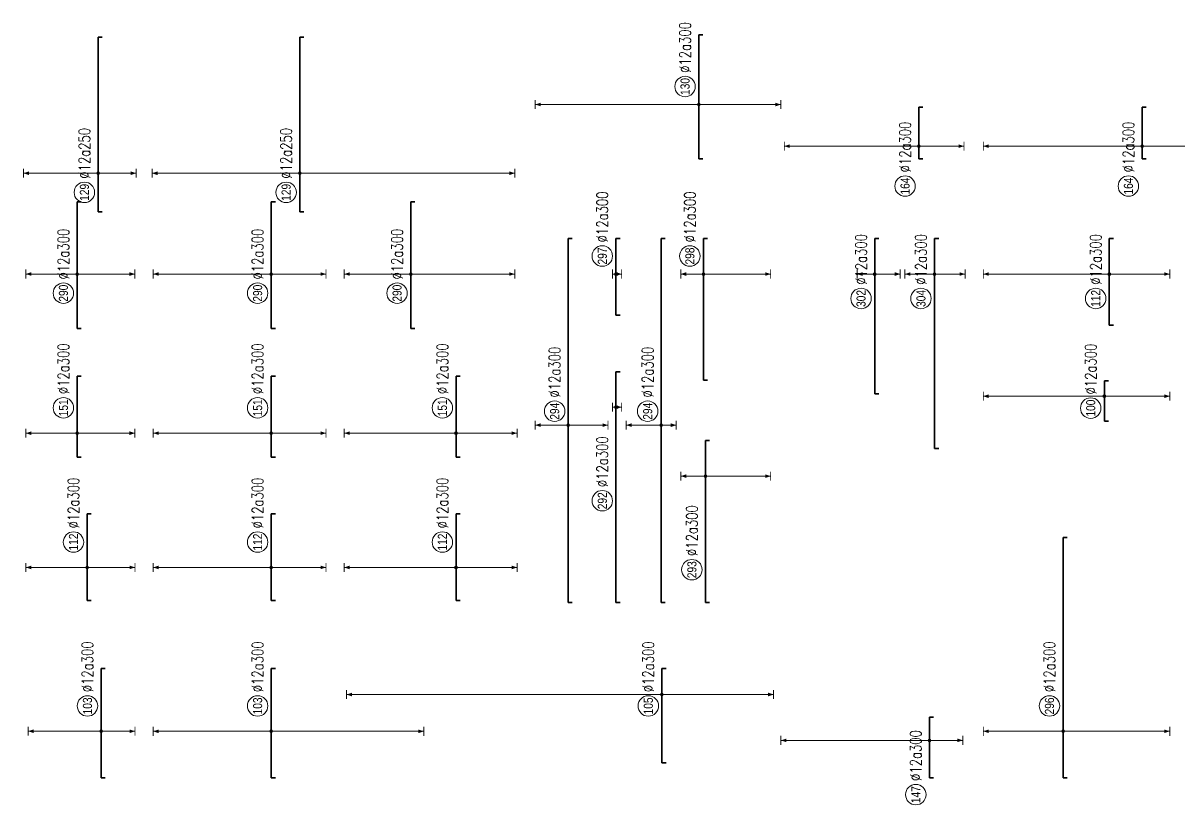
# Model space of a CAD drawing. Header units: millimetres. Extents: x -415354 to 883813, y -531490 to 486716.
# Drawn here: x 3880 to 54700, y -344786 to -310434 of the extents above; entities that cross this region are included whole.
import ezdxf
from ezdxf.enums import TextEntityAlignment as Align

# ---------------------------------------------------------------- set-up
doc = ezdxf.new("R2010")
doc.units = ezdxf.units.MM
doc.header["$MEASUREMENT"] = 0
for name, color, linetype, lineweight in [('NDC_S_DIM', 1, 'Continuous', 15), ('NDC_S_REBAR', 4, 'Continuous', 35), ('NDC_S_VN TEXT', 7, 'Continuous', 20)]:
    doc.layers.add(name, color=color, linetype=linetype, lineweight=lineweight)
doc.styles.add('ARIAL', font='arial.ttf', dxfattribs={"width": 0.8})
doc.styles.add('NDC_EN TXT', font='romans.shx', dxfattribs={"width": 0.8})

# ---------------------------------------------------------------- blocks, each defined once
blk = doc.blocks.new('*U414')
h = blk.add_hatch(color=6)
edge = h.paths.add_edge_path()
edge.add_arc((-2.99, 0), 0.3, 0, 360)
at = {"layer": 'NDC_S_DIM', "color": 8}
for q in [(-2.99, 16.04), (-2.99, -7.46)]:
    blk.add_line((-2.99, 0), q, dxfattribs=at)
for points in [[(-3.99, 16.04, 0.2, 0.2, 0), (-1.99, 16.04, 0, 0, 0)], [(-3.99, -7.46, 0.2, 0.2, 0), (-1.99, -7.46, 0, 0, 0)]]:
    blk.add_lwpolyline(points, format="xyseb", dxfattribs=at)
at = {"layer": 'NDC_S_DIM'}
blk.add_circle((2.58, 3), 2.25, dxfattribs=at)
at = {"layer": 'NDC_S_DIM', "color": 6}
blk.add_circle((-2.99, 0), 0.3, dxfattribs=at)
at = {"layer": 'NDC_S_DIM', "color": 8}
for points in [[(-3.39, 14.84), (-2.99, 16.04), (-2.59, 14.84)], [(-3.39, -6.26), (-2.99, -7.46), (-2.59, -6.26)]]:
    blk.add_solid(points, dxfattribs=at)
at = {"layer": 'NDC_S_REBAR'}
for p, q in [((0, 0), (-13.23, 0)), ((-13.23, 0), (-13.23, -0.9)), ((0, 0), (10.77, 0)), ((10.77, 0), (10.77, -0.9)), ((-13.23, -0.9), (-13.23, -0.9)), ((10.77, -0.9), (10.77, -0.9))]:
    blk.add_line(p, q, dxfattribs=at)
at = {"layer": 'NDC_S_VN TEXT', "style": 'ARIAL', "width": 0.8}
blk.add_attdef('KHT', text='', height=2, dxfattribs=at).set_placement((2.58, 3), align=Align.MIDDLE_CENTER)
at = {"layer": 'NDC_S_VN TEXT', "color": 3, "style": 'NDC_EN TXT', "width": 0.75}
blk.add_attdef('DKT', (5.58, 1.75), '', height=2.5, dxfattribs=at)
blk = doc.blocks.new('*U422')
h = blk.add_hatch(color=6)
edge = h.paths.add_edge_path()
edge.add_arc((-2.99, 0), 0.3, 0, 360)
at = {"layer": 'NDC_S_DIM', "color": 8}
for q in [(-2.99, 13.48), (-2.99, -10.52)]:
    blk.add_line((-2.99, 0), q, dxfattribs=at)
for points in [[(-3.99, 13.48, 0.2, 0.2, 0), (-1.99, 13.48, 0, 0, 0)], [(-3.99, -10.52, 0.2, 0.2, 0), (-1.99, -10.52, 0, 0, 0)]]:
    blk.add_lwpolyline(points, format="xyseb", dxfattribs=at)
at = {"layer": 'NDC_S_DIM'}
blk.add_circle((2.58, 3), 2.25, dxfattribs=at)
at = {"layer": 'NDC_S_DIM', "color": 6}
blk.add_circle((-2.99, 0), 0.3, dxfattribs=at)
at = {"layer": 'NDC_S_DIM', "color": 8}
for points in [[(-3.39, 12.28), (-2.99, 13.48), (-2.59, 12.28)], [(-3.39, -9.32), (-2.99, -10.52), (-2.59, -9.32)]]:
    blk.add_solid(points, dxfattribs=at)
at = {"layer": 'NDC_S_REBAR'}
for p, q in [((0, 0), (-10.23, 0)), ((-10.23, 0), (-10.23, -0.9)), ((0, 0), (8.77, 0)), ((8.77, 0), (8.77, -0.9)), ((-10.23, -0.9), (-10.23, -0.9)), ((8.77, -0.9), (8.77, -0.9))]:
    blk.add_line(p, q, dxfattribs=at)
at = {"layer": 'NDC_S_VN TEXT', "style": 'ARIAL', "width": 0.8}
blk.add_attdef('KHT', text='', height=2, dxfattribs=at).set_placement((2.58, 3), align=Align.MIDDLE_CENTER)
at = {"layer": 'NDC_S_VN TEXT', "color": 3, "style": 'NDC_EN TXT', "width": 0.75}
blk.add_attdef('DKT', (5.58, 1.75), '', height=2.5, dxfattribs=at)
blk = doc.blocks.new('*U423')
h = blk.add_hatch(color=6)
edge = h.paths.add_edge_path()
edge.add_arc((-2.99, 0), 0.3, 0, 360)
at = {"layer": 'NDC_S_DIM', "color": 8}
for q in [(-2.99, 11.26), (-2.99, -12.71)]:
    blk.add_line((-2.99, 0), q, dxfattribs=at)
for points in [[(-3.99, 11.26, 0.2, 0.2, 0), (-1.99, 11.26, 0, 0, 0)], [(-3.99, -12.71, 0.2, 0.2, 0), (-1.99, -12.71, 0, 0, 0)]]:
    blk.add_lwpolyline(points, format="xyseb", dxfattribs=at)
at = {"layer": 'NDC_S_DIM'}
blk.add_circle((2.58, 3), 2.25, dxfattribs=at)
at = {"layer": 'NDC_S_DIM', "color": 6}
blk.add_circle((-2.99, 0), 0.3, dxfattribs=at)
at = {"layer": 'NDC_S_DIM', "color": 8}
for points in [[(-3.39, 10.06), (-2.99, 11.26), (-2.59, 10.06)], [(-3.39, -11.51), (-2.99, -12.71), (-2.59, -11.51)]]:
    blk.add_solid(points, dxfattribs=at)
at = {"layer": 'NDC_S_REBAR'}
for p, q in [((0, 0), (-8.23, 0)), ((-8.23, 0), (-8.23, -0.9)), ((0, 0), (9.52, 0)), ((9.52, 0), (9.52, -0.9)), ((-8.23, -0.9), (-8.23, -0.9)), ((9.52, -0.9), (9.52, -0.9))]:
    blk.add_line(p, q, dxfattribs=at)
at = {"layer": 'NDC_S_VN TEXT', "style": 'ARIAL', "width": 0.8}
blk.add_attdef('KHT', text='', height=2, dxfattribs=at).set_placement((2.58, 3), align=Align.MIDDLE_CENTER)
at = {"layer": 'NDC_S_VN TEXT', "color": 3, "style": 'NDC_EN TXT', "width": 0.75}
blk.add_attdef('DKT', (5.58, 1.75), '', height=2.5, dxfattribs=at)
blk = doc.blocks.new('*U474')
h = blk.add_hatch(color=6)
edge = h.paths.add_edge_path()
edge.add_arc((-1.38, 0), 0.3, 0, 360)
at = {"layer": 'NDC_S_DIM', "color": 8}
for q in [(-1.38, 11.26), (-1.38, -12.71)]:
    blk.add_line((-1.38, 0), q, dxfattribs=at)
for points in [[(-2.38, 11.26, 0.2, 0.2, 0), (-0.38, 11.26, 0, 0, 0)], [(-2.38, -12.71, 0.2, 0.2, 0), (-0.38, -12.71, 0, 0, 0)]]:
    blk.add_lwpolyline(points, format="xyseb", dxfattribs=at)
at = {"layer": 'NDC_S_DIM'}
blk.add_circle((-5.58, 3), 2.25, dxfattribs=at)
at = {"layer": 'NDC_S_DIM', "color": 6}
blk.add_circle((-1.38, 0), 0.3, dxfattribs=at)
at = {"layer": 'NDC_S_DIM', "color": 8}
for points in [[(-1.78, 10.06), (-1.38, 11.26), (-0.98, 10.06)], [(-1.78, -11.51), (-1.38, -12.71), (-0.98, -11.51)]]:
    blk.add_solid(points, dxfattribs=at)
at = {"layer": 'NDC_S_REBAR'}
for p, q in [((0, 0), (-13.33, 0)), ((-13.33, 0), (-13.33, -0.9)), ((0, 0), (14.52, 0)), ((14.52, 0), (14.52, -0.9)), ((-13.33, -0.9), (-13.33, -0.9)), ((14.52, -0.9), (14.52, -0.9))]:
    blk.add_line(p, q, dxfattribs=at)
at = {"layer": 'NDC_S_VN TEXT', "style": 'ARIAL', "width": 0.8}
blk.add_attdef('KHT', text='', height=2, dxfattribs=at).set_placement((-5.58, 3), align=Align.MIDDLE_CENTER)
at = {"layer": 'NDC_S_VN TEXT', "color": 3, "style": 'NDC_EN TXT', "width": 0.75}
blk.add_attdef('DKT', (-2.58, 1.75), '', height=2.5, dxfattribs=at)
blk = doc.blocks.new('*U411')
h = blk.add_hatch(color=6)
edge = h.paths.add_edge_path()
edge.add_arc((-2.99, 0), 0.3, 0, 360)
at = {"layer": 'NDC_S_DIM', "color": 8}
for q in [(-2.99, 25.96), (-2.99, -33.54)]:
    blk.add_line((-2.99, 0), q, dxfattribs=at)
for points in [[(-3.99, 25.96, 0.2, 0.2, 0), (-1.99, 25.96, 0, 0, 0)], [(-3.99, -33.54, 0.2, 0.2, 0), (-1.99, -33.54, 0, 0, 0)]]:
    blk.add_lwpolyline(points, format="xyseb", dxfattribs=at)
at = {"layer": 'NDC_S_DIM'}
blk.add_circle((2.58, 3), 2.25, dxfattribs=at)
at = {"layer": 'NDC_S_DIM', "color": 6}
blk.add_circle((-2.99, 0), 0.3, dxfattribs=at)
at = {"layer": 'NDC_S_DIM', "color": 8}
for points in [[(-3.39, 24.76), (-2.99, 25.96), (-2.59, 24.76)], [(-3.39, -32.34), (-2.99, -33.54), (-2.59, -32.34)]]:
    blk.add_solid(points, dxfattribs=at)
at = {"layer": 'NDC_S_REBAR'}
for p, q in [((0, 0), (-13.23, 0)), ((-13.23, 0), (-13.23, -0.9)), ((0, 0), (10.77, 0)), ((10.77, 0), (10.77, -0.9)), ((-13.23, -0.9), (-13.23, -0.9)), ((10.77, -0.9), (10.77, -0.9))]:
    blk.add_line(p, q, dxfattribs=at)
at = {"layer": 'NDC_S_VN TEXT', "style": 'ARIAL', "width": 0.8}
blk.add_attdef('KHT', text='', height=2, dxfattribs=at).set_placement((2.58, 3), align=Align.MIDDLE_CENTER)
at = {"layer": 'NDC_S_VN TEXT', "color": 3, "style": 'NDC_EN TXT', "width": 0.75}
blk.add_attdef('DKT', (5.58, 1.75), '', height=2.5, dxfattribs=at)
blk = doc.blocks.new('*U424')
h = blk.add_hatch(color=6)
edge = h.paths.add_edge_path()
edge.add_arc((-2.99, 0), 0.3, 0, 360)
at = {"layer": 'NDC_S_DIM', "color": 8}
for q in [(-2.99, 25.96), (-2.99, -12.04)]:
    blk.add_line((-2.99, 0), q, dxfattribs=at)
for points in [[(-3.99, 25.96, 0.2, 0.2, 0), (-1.99, 25.96, 0, 0, 0)], [(-3.99, -12.04, 0.2, 0.2, 0), (-1.99, -12.04, 0, 0, 0)]]:
    blk.add_lwpolyline(points, format="xyseb", dxfattribs=at)
at = {"layer": 'NDC_S_DIM'}
blk.add_circle((2.58, 3), 2.25, dxfattribs=at)
at = {"layer": 'NDC_S_DIM', "color": 6}
blk.add_circle((-2.99, 0), 0.3, dxfattribs=at)
at = {"layer": 'NDC_S_DIM', "color": 8}
for points in [[(-3.39, 24.76), (-2.99, 25.96), (-2.59, 24.76)], [(-3.39, -10.84), (-2.99, -12.04), (-2.59, -10.84)]]:
    blk.add_solid(points, dxfattribs=at)
at = {"layer": 'NDC_S_REBAR'}
for p, q in [((0, 0), (-10.23, 0)), ((-10.23, 0), (-10.23, -0.9)), ((0, 0), (8.77, 0)), ((8.77, 0), (8.77, -0.9)), ((-10.23, -0.9), (-10.23, -0.9)), ((8.77, -0.9), (8.77, -0.9))]:
    blk.add_line(p, q, dxfattribs=at)
at = {"layer": 'NDC_S_VN TEXT', "style": 'ARIAL', "width": 0.8}
blk.add_attdef('KHT', text='', height=2, dxfattribs=at).set_placement((2.58, 3), align=Align.MIDDLE_CENTER)
at = {"layer": 'NDC_S_VN TEXT', "color": 3, "style": 'NDC_EN TXT', "width": 0.75}
blk.add_attdef('DKT', (5.58, 1.75), '', height=2.5, dxfattribs=at)
blk = doc.blocks.new('*U425')
h = blk.add_hatch(color=6)
edge = h.paths.add_edge_path()
edge.add_arc((-2.99, 0), 0.3, 0, 360)
at = {"layer": 'NDC_S_DIM', "color": 8}
for q in [(-2.99, 25.96), (-2.99, -12.04)]:
    blk.add_line((-2.99, 0), q, dxfattribs=at)
for points in [[(-3.99, 25.96, 0.2, 0.2, 0), (-1.99, 25.96, 0, 0, 0)], [(-3.99, -12.04, 0.2, 0.2, 0), (-1.99, -12.04, 0, 0, 0)]]:
    blk.add_lwpolyline(points, format="xyseb", dxfattribs=at)
at = {"layer": 'NDC_S_DIM'}
blk.add_circle((2.58, 3), 2.25, dxfattribs=at)
at = {"layer": 'NDC_S_DIM', "color": 6}
blk.add_circle((-2.99, 0), 0.3, dxfattribs=at)
at = {"layer": 'NDC_S_DIM', "color": 8}
for points in [[(-3.39, 24.76), (-2.99, 25.96), (-2.59, 24.76)], [(-3.39, -10.84), (-2.99, -12.04), (-2.59, -10.84)]]:
    blk.add_solid(points, dxfattribs=at)
at = {"layer": 'NDC_S_REBAR'}
for p, q in [((0, 0), (-8.23, 0)), ((-8.23, 0), (-8.23, -0.9)), ((0, 0), (9.52, 0)), ((9.52, 0), (9.52, -0.9)), ((-8.23, -0.9), (-8.23, -0.9)), ((9.52, -0.9), (9.52, -0.9))]:
    blk.add_line(p, q, dxfattribs=at)
at = {"layer": 'NDC_S_VN TEXT', "style": 'ARIAL', "width": 0.8}
blk.add_attdef('KHT', text='', height=2, dxfattribs=at).set_placement((2.58, 3), align=Align.MIDDLE_CENTER)
at = {"layer": 'NDC_S_VN TEXT', "color": 3, "style": 'NDC_EN TXT', "width": 0.75}
blk.add_attdef('DKT', (5.58, 1.75), '', height=2.5, dxfattribs=at)
blk = doc.blocks.new('*U475')
h = blk.add_hatch(color=6)
edge = h.paths.add_edge_path()
edge.add_arc((-1.38, 0), 0.3, 0, 360)
at = {"layer": 'NDC_S_DIM', "color": 8}
for q in [(-1.38, 25.96), (-1.38, -12.04)]:
    blk.add_line((-1.38, 0), q, dxfattribs=at)
for points in [[(-2.38, 25.96, 0.2, 0.2, 0), (-0.38, 25.96, 0, 0, 0)], [(-2.38, -12.04, 0.2, 0.2, 0), (-0.38, -12.04, 0, 0, 0)]]:
    blk.add_lwpolyline(points, format="xyseb", dxfattribs=at)
at = {"layer": 'NDC_S_DIM'}
blk.add_circle((-5.58, 3), 2.25, dxfattribs=at)
at = {"layer": 'NDC_S_DIM', "color": 6}
blk.add_circle((-1.38, 0), 0.3, dxfattribs=at)
at = {"layer": 'NDC_S_DIM', "color": 8}
for points in [[(-1.78, 24.76), (-1.38, 25.96), (-0.98, 24.76)], [(-1.78, -10.84), (-1.38, -12.04), (-0.98, -10.84)]]:
    blk.add_solid(points, dxfattribs=at)
at = {"layer": 'NDC_S_REBAR'}
for p, q in [((0, 0), (-13.33, 0)), ((-13.33, 0), (-13.33, -0.9)), ((0, 0), (14.52, 0)), ((14.52, 0), (14.52, -0.9)), ((-13.33, -0.9), (-13.33, -0.9)), ((14.52, -0.9), (14.52, -0.9))]:
    blk.add_line(p, q, dxfattribs=at)
at = {"layer": 'NDC_S_VN TEXT', "style": 'ARIAL', "width": 0.8}
blk.add_attdef('KHT', text='', height=2, dxfattribs=at).set_placement((-5.58, 3), align=Align.MIDDLE_CENTER)
at = {"layer": 'NDC_S_VN TEXT', "color": 3, "style": 'NDC_EN TXT', "width": 0.75}
blk.add_attdef('DKT', (-2.58, 1.75), '', height=2.5, dxfattribs=at)
blk = doc.blocks.new('*U427')
h = blk.add_hatch(color=6)
edge = h.paths.add_edge_path()
edge.add_arc((-2.99, 0), 0.3, 0, 360)
at = {"layer": 'NDC_S_DIM', "color": 8}
for q in [(-2.99, 24.58), (-2.99, -13.42)]:
    blk.add_line((-2.99, 0), q, dxfattribs=at)
for points in [[(-3.99, 24.58, 0.2, 0.2, 0), (-1.99, 24.58, 0, 0, 0)], [(-3.99, -13.42, 0.2, 0.2, 0), (-1.99, -13.42, 0, 0, 0)]]:
    blk.add_lwpolyline(points, format="xyseb", dxfattribs=at)
at = {"layer": 'NDC_S_DIM'}
blk.add_circle((2.58, 3), 2.25, dxfattribs=at)
at = {"layer": 'NDC_S_DIM', "color": 6}
blk.add_circle((-2.99, 0), 0.3, dxfattribs=at)
at = {"layer": 'NDC_S_DIM', "color": 8}
for points in [[(-3.39, 23.38), (-2.99, 24.58), (-2.59, 23.38)], [(-3.39, -12.22), (-2.99, -13.42), (-2.59, -12.22)]]:
    blk.add_solid(points, dxfattribs=at)
at = {"layer": 'NDC_S_REBAR'}
for p, q in [((0, 0), (-10.23, 0)), ((-10.23, 0), (-10.23, -0.9)), ((0, 0), (8.77, 0)), ((8.77, 0), (8.77, -0.9)), ((-10.23, -0.9), (-10.23, -0.9)), ((8.77, -0.9), (8.77, -0.9))]:
    blk.add_line(p, q, dxfattribs=at)
at = {"layer": 'NDC_S_VN TEXT', "style": 'ARIAL', "width": 0.8}
blk.add_attdef('KHT', text='', height=2, dxfattribs=at).set_placement((2.58, 3), align=Align.MIDDLE_CENTER)
at = {"layer": 'NDC_S_VN TEXT', "color": 3, "style": 'NDC_EN TXT', "width": 0.75}
blk.add_attdef('DKT', (5.58, 1.75), '', height=2.5, dxfattribs=at)
blk = doc.blocks.new('*U415')
h = blk.add_hatch(color=6)
edge = h.paths.add_edge_path()
edge.add_arc((-2.99, 0), 0.3, 0, 360)
at = {"layer": 'NDC_S_DIM', "color": 8}
for q in [(-2.99, 24.58), (-2.99, -13.42)]:
    blk.add_line((-2.99, 0), q, dxfattribs=at)
for points in [[(-3.99, 24.58, 0.2, 0.2, 0), (-1.99, 24.58, 0, 0, 0)], [(-3.99, -13.42, 0.2, 0.2, 0), (-1.99, -13.42, 0, 0, 0)]]:
    blk.add_lwpolyline(points, format="xyseb", dxfattribs=at)
at = {"layer": 'NDC_S_DIM'}
blk.add_circle((2.58, 3), 2.25, dxfattribs=at)
at = {"layer": 'NDC_S_DIM', "color": 6}
blk.add_circle((-2.99, 0), 0.3, dxfattribs=at)
at = {"layer": 'NDC_S_DIM', "color": 8}
for points in [[(-3.39, 23.38), (-2.99, 24.58), (-2.59, 23.38)], [(-3.39, -12.22), (-2.99, -13.42), (-2.59, -12.22)]]:
    blk.add_solid(points, dxfattribs=at)
at = {"layer": 'NDC_S_REBAR'}
for p, q in [((0, 0), (-8.23, 0)), ((-8.23, 0), (-8.23, -0.9)), ((0, 0), (9.52, 0)), ((9.52, 0), (9.52, -0.9)), ((-8.23, -0.9), (-8.23, -0.9)), ((9.52, -0.9), (9.52, -0.9))]:
    blk.add_line(p, q, dxfattribs=at)
at = {"layer": 'NDC_S_VN TEXT', "style": 'ARIAL', "width": 0.8}
blk.add_attdef('KHT', text='', height=2, dxfattribs=at).set_placement((2.58, 3), align=Align.MIDDLE_CENTER)
at = {"layer": 'NDC_S_VN TEXT', "color": 3, "style": 'NDC_EN TXT', "width": 0.75}
blk.add_attdef('DKT', (5.58, 1.75), '', height=2.5, dxfattribs=at)
blk = doc.blocks.new('*U478')
h = blk.add_hatch(color=6)
edge = h.paths.add_edge_path()
edge.add_arc((5.09, 0), 0.3, 0, 360)
at = {"layer": 'NDC_S_DIM', "color": 8}
for q in [(5.09, 69.35), (5.09, -24.53)]:
    blk.add_line((5.09, 0), q, dxfattribs=at)
for points in [[(4.09, 69.35, 0.2, 0.2, 0), (6.09, 69.35, 0, 0, 0)], [(4.09, -24.53, 0.2, 0.2, 0), (6.09, -24.53, 0, 0, 0)]]:
    blk.add_lwpolyline(points, format="xyseb", dxfattribs=at)
at = {"layer": 'NDC_S_DIM'}
blk.add_circle((2.58, 3), 2.25, dxfattribs=at)
at = {"layer": 'NDC_S_DIM', "color": 6}
blk.add_circle((5.09, 0), 0.3, dxfattribs=at)
at = {"layer": 'NDC_S_DIM', "color": 8}
for points in [[(4.69, 68.15), (5.09, 69.35), (5.49, 68.15)], [(4.69, -23.33), (5.09, -24.53), (5.49, -23.33)]]:
    blk.add_solid(points, dxfattribs=at)
at = {"layer": 'NDC_S_REBAR'}
for p, q in [((0, 0), (-9.91, 0)), ((-9.91, 0), (-9.91, -0.9)), ((0, 0), (10.77, 0)), ((10.77, 0), (10.77, -0.9)), ((-9.91, -0.9), (-9.91, -0.9)), ((10.77, -0.9), (10.77, -0.9))]:
    blk.add_line(p, q, dxfattribs=at)
at = {"layer": 'NDC_S_VN TEXT', "style": 'ARIAL', "width": 0.8}
blk.add_attdef('KHT', text='', height=2, dxfattribs=at).set_placement((2.58, 3), align=Align.MIDDLE_CENTER)
at = {"layer": 'NDC_S_VN TEXT', "color": 3, "style": 'NDC_EN TXT', "width": 0.75}
blk.add_attdef('DKT', (5.58, 1.75), '', height=2.5, dxfattribs=at)
blk = doc.blocks.new('*U501')
h = blk.add_hatch(color=6)
edge = h.paths.add_edge_path()
edge.add_arc((-22.13, 0), 0.3, 0, 360)
at = {"layer": 'NDC_S_DIM', "color": 8}
for q in [(-22.13, 7.23), (-22.13, -8.77)]:
    blk.add_line((-22.13, 0), q, dxfattribs=at)
for points in [[(-23.13, 7.23, 0.2, 0.2, 0), (-21.13, 7.23, 0, 0, 0)], [(-23.13, -8.77, 0.2, 0.2, 0), (-21.13, -8.77, 0, 0, 0)]]:
    blk.add_lwpolyline(points, format="xyseb", dxfattribs=at)
at = {"layer": 'NDC_S_DIM'}
blk.add_circle((-19.07, 2.97), 2.25, dxfattribs=at)
at = {"layer": 'NDC_S_DIM', "color": 6}
blk.add_circle((-22.13, 0), 0.3, dxfattribs=at)
at = {"layer": 'NDC_S_DIM', "color": 8}
for points in [[(-22.53, 6.03), (-22.13, 7.23), (-21.73, 6.03)], [(-22.53, -7.57), (-22.13, -8.77), (-21.73, -7.57)]]:
    blk.add_solid(points, dxfattribs=at)
at = {"layer": 'NDC_S_REBAR'}
for p, q in [((0, 0), (-61.13, 0)), ((-61.13, 0), (-61.13, -0.9)), ((0, 0), (18.87, 0)), ((18.87, 0), (18.87, -0.9)), ((-61.13, -0.9), (-61.13, -0.9)), ((18.87, -0.9), (18.87, -0.9))]:
    blk.add_line(p, q, dxfattribs=at)
at = {"layer": 'NDC_S_VN TEXT', "style": 'ARIAL', "width": 0.8}
blk.add_attdef('KHT', text='', height=2, dxfattribs=at).set_placement((-19.07, 2.97), align=Align.MIDDLE_CENTER)
at = {"layer": 'NDC_S_VN TEXT', "color": 3, "style": 'NDC_EN TXT', "width": 0.75}
blk.add_attdef('DKT', (-16.07, 1.72), '', height=2.5, dxfattribs=at)
blk = doc.blocks.new('*U434')
h = blk.add_hatch(color=6)
edge = h.paths.add_edge_path()
edge.add_arc((-1.38, 0), 0.3, 0, 360)
at = {"layer": 'NDC_S_DIM', "color": 8}
for q in [(-1.38, 3.87), (-1.38, -5.63)]:
    blk.add_line((-1.38, 0), q, dxfattribs=at)
for points in [[(-2.38, 3.87, 0.2, 0.2, 0), (-0.38, 3.87, 0, 0, 0)], [(-2.38, -5.63, 0.2, 0.2, 0), (-0.38, -5.63, 0, 0, 0)]]:
    blk.add_lwpolyline(points, format="xyseb", dxfattribs=at)
at = {"layer": 'NDC_S_DIM'}
blk.add_circle((-6.74, 3), 2.25, dxfattribs=at)
at = {"layer": 'NDC_S_DIM', "color": 6}
blk.add_circle((-1.38, 0), 0.3, dxfattribs=at)
at = {"layer": 'NDC_S_DIM', "color": 8}
for points in [[(-1.78, 2.67), (-1.38, 3.87), (-0.98, 2.67)], [(-1.78, -4.43), (-1.38, -5.63), (-0.98, -4.43)]]:
    blk.add_solid(points, dxfattribs=at)
at = {"layer": 'NDC_S_REBAR'}
for p, q in [((0, 0), (-27.68, 0)), ((-27.68, 0), (-27.68, -0.9)), ((0, 0), (6.42, 0)), ((6.42, 0), (6.42, -0.9)), ((-27.68, -0.9), (-27.68, -0.9)), ((6.42, -0.9), (6.42, -0.9))]:
    blk.add_line(p, q, dxfattribs=at)
at = {"layer": 'NDC_S_VN TEXT', "style": 'ARIAL', "width": 0.8}
blk.add_attdef('KHT', text='', height=2, dxfattribs=at).set_placement((-6.74, 3), align=Align.MIDDLE_CENTER)
at = {"layer": 'NDC_S_VN TEXT', "color": 3, "style": 'NDC_EN TXT', "width": 0.75}
blk.add_attdef('DKT', (-3.74, 1.75), '', height=2.5, dxfattribs=at)
blk = doc.blocks.new('*U429')
h = blk.add_hatch(color=6)
edge = h.paths.add_edge_path()
edge.add_arc((-1.38, 0), 0.3, 0, 360)
at = {"layer": 'NDC_S_DIM', "color": 8}
for q in [(-1.38, 29.55), (-1.38, -9.95)]:
    blk.add_line((-1.38, 0), q, dxfattribs=at)
for points in [[(-2.38, 29.55, 0.2, 0.2, 0), (-0.38, 29.55, 0, 0, 0)], [(-2.38, -9.95, 0.2, 0.2, 0), (-0.38, -9.95, 0, 0, 0)]]:
    blk.add_lwpolyline(points, format="xyseb", dxfattribs=at)
at = {"layer": 'NDC_S_DIM'}
blk.add_circle((-10.15, 3), 2.25, dxfattribs=at)
at = {"layer": 'NDC_S_DIM', "color": 6}
blk.add_circle((-1.38, 0), 0.3, dxfattribs=at)
at = {"layer": 'NDC_S_DIM', "color": 8}
for points in [[(-1.78, 28.35), (-1.38, 29.55), (-0.98, 28.35)], [(-1.78, -8.75), (-1.38, -9.95), (-0.98, -8.75)]]:
    blk.add_solid(points, dxfattribs=at)
at = {"layer": 'NDC_S_REBAR'}
for p, q in [((0, 0), (-4.18, 0)), ((-4.18, 0), (-4.18, -0.9)), ((0, 0), (7.17, 0)), ((7.17, 0), (7.17, -0.9)), ((-4.18, -0.9), (-4.18, -0.9)), ((7.17, -0.9), (7.17, -0.9))]:
    blk.add_line(p, q, dxfattribs=at)
at = {"layer": 'NDC_S_VN TEXT', "style": 'ARIAL', "width": 0.8}
blk.add_attdef('KHT', text='', height=2, dxfattribs=at).set_placement((-10.15, 3), align=Align.MIDDLE_CENTER)
at = {"layer": 'NDC_S_VN TEXT', "color": 3, "style": 'NDC_EN TXT', "width": 0.75}
blk.add_attdef('DKT', (-7.15, 1.75), '', height=2.5, dxfattribs=at)
blk = doc.blocks.new('*U336')
h = blk.add_hatch(color=6)
edge = h.paths.add_edge_path()
edge.add_arc((-2.99, 0), 0.3, 0, 360)
at = {"layer": 'NDC_S_DIM', "color": 8}
for q in [(-2.99, 17.54), (-2.99, -23.46)]:
    blk.add_line((-2.99, 0), q, dxfattribs=at)
for points in [[(-3.99, 17.54, 0.2, 0.2, 0), (-1.99, 17.54, 0, 0, 0)], [(-3.99, -23.46, 0.2, 0.2, 0), (-1.99, -23.46, 0, 0, 0)]]:
    blk.add_lwpolyline(points, format="xyseb", dxfattribs=at)
at = {"layer": 'NDC_S_DIM'}
blk.add_circle((2.58, 3), 2.25, dxfattribs=at)
at = {"layer": 'NDC_S_DIM', "color": 6}
blk.add_circle((-2.99, 0), 0.3, dxfattribs=at)
at = {"layer": 'NDC_S_DIM', "color": 8}
for points in [[(-3.39, 16.34), (-2.99, 17.54), (-2.59, 16.34)], [(-3.39, -22.26), (-2.99, -23.46), (-2.59, -22.26)]]:
    blk.add_solid(points, dxfattribs=at)
at = {"layer": 'NDC_S_REBAR'}
for p, q in [((0, 0), (-13.23, 0)), ((-13.23, 0), (-13.23, -0.9)), ((0, 0), (39.62, 0)), ((39.62, 0), (39.62, -0.9)), ((-13.23, -0.9), (-13.23, -0.9)), ((39.62, -0.9), (39.62, -0.9))]:
    blk.add_line(p, q, dxfattribs=at)
at = {"layer": 'NDC_S_VN TEXT', "style": 'ARIAL', "width": 0.8}
blk.add_attdef('KHT', text='', height=2, dxfattribs=at).set_placement((2.58, 3), align=Align.MIDDLE_CENTER)
at = {"layer": 'NDC_S_VN TEXT', "color": 3, "style": 'NDC_EN TXT', "width": 0.75}
blk.add_attdef('DKT', (5.58, 1.75), '', height=2.5, dxfattribs=at)
blk = doc.blocks.new('*U485')
h = blk.add_hatch(color=6)
edge = h.paths.add_edge_path()
edge.add_arc((-1.38, 0), 0.3, 0, 360)
at = {"layer": 'NDC_S_DIM', "color": 8}
for q in [(-1.38, 16.38), (-1.38, -8.37)]:
    blk.add_line((-1.38, 0), q, dxfattribs=at)
for points in [[(-2.38, 16.38, 0.2, 0.2, 0), (-0.38, 16.38, 0, 0, 0)], [(-2.38, -8.37, 0.2, 0.2, 0), (-0.38, -8.37, 0, 0, 0)]]:
    blk.add_lwpolyline(points, format="xyseb", dxfattribs=at)
at = {"layer": 'NDC_S_DIM'}
blk.add_circle((-5.58, 3), 2.25, dxfattribs=at)
at = {"layer": 'NDC_S_DIM', "color": 6}
blk.add_circle((-1.38, 0), 0.3, dxfattribs=at)
at = {"layer": 'NDC_S_DIM', "color": 8}
for points in [[(-1.78, 15.18), (-1.38, 16.38), (-0.98, 15.18)], [(-1.78, -7.17), (-1.38, -8.37), (-0.98, -7.17)]]:
    blk.add_solid(points, dxfattribs=at)
at = {"layer": 'NDC_S_REBAR'}
for p, q in [((0, 0), (-9.83, 0)), ((-9.83, 0), (-9.83, -0.9)), ((0, 0), (28.52, 0)), ((28.52, 0), (28.52, -0.9)), ((-9.83, -0.9), (-9.83, -0.9)), ((28.52, -0.9), (28.52, -0.9))]:
    blk.add_line(p, q, dxfattribs=at)
at = {"layer": 'NDC_S_VN TEXT', "style": 'ARIAL', "width": 0.8}
blk.add_attdef('KHT', text='', height=2, dxfattribs=at).set_placement((-5.58, 3), align=Align.MIDDLE_CENTER)
at = {"layer": 'NDC_S_VN TEXT', "color": 3, "style": 'NDC_EN TXT', "width": 0.75}
blk.add_attdef('DKT', (-2.58, 1.75), '', height=2.5, dxfattribs=at)
blk = doc.blocks.new('*U491')
h = blk.add_hatch(color=6)
edge = h.paths.add_edge_path()
edge.add_arc((-1.38, 0), 0.3, 0, 360)
at = {"layer": 'NDC_S_DIM', "color": 8}
for q in [(-1.38, 32.47), (-1.38, -47.28)]:
    blk.add_line((-1.38, 0), q, dxfattribs=at)
for points in [[(-2.38, 32.47, 0.2, 0.2, 0), (-0.38, 32.47, 0, 0, 0)], [(-2.38, -47.28, 0.2, 0.2, 0), (-0.38, -47.28, 0, 0, 0)]]:
    blk.add_lwpolyline(points, format="xyseb", dxfattribs=at)
at = {"layer": 'NDC_S_DIM'}
blk.add_circle((-5.58, 3), 2.25, dxfattribs=at)
at = {"layer": 'NDC_S_DIM', "color": 6}
blk.add_circle((-1.38, 0), 0.3, dxfattribs=at)
at = {"layer": 'NDC_S_DIM', "color": 8}
for points in [[(-1.78, 31.27), (-1.38, 32.47), (-0.98, 31.27)], [(-1.78, -46.08), (-1.38, -47.28), (-0.98, -46.08)]]:
    blk.add_solid(points, dxfattribs=at)
at = {"layer": 'NDC_S_REBAR'}
for p, q in [((0, 0), (-9.83, 0)), ((-9.83, 0), (-9.83, -0.9)), ((0, 0), (28.52, 0)), ((28.52, 0), (28.52, -0.9)), ((-9.83, -0.9), (-9.83, -0.9)), ((28.52, -0.9), (28.52, -0.9))]:
    blk.add_line(p, q, dxfattribs=at)
at = {"layer": 'NDC_S_VN TEXT', "style": 'ARIAL', "width": 0.8}
blk.add_attdef('KHT', text='', height=2, dxfattribs=at).set_placement((-5.58, 3), align=Align.MIDDLE_CENTER)
at = {"layer": 'NDC_S_VN TEXT', "color": 3, "style": 'NDC_EN TXT', "width": 0.75}
blk.add_attdef('DKT', (-2.58, 1.75), '', height=2.5, dxfattribs=at)
blk = doc.blocks.new('*U502')
h = blk.add_hatch(color=6)
edge = h.paths.add_edge_path()
edge.add_arc((-1.38, 0), 0.3, 0, 360)
at = {"layer": 'NDC_S_DIM', "color": 8}
for q in [(-1.38, 35.93), (-1.38, -18.07)]:
    blk.add_line((-1.38, 0), q, dxfattribs=at)
for points in [[(-2.38, 35.93, 0.2, 0.2, 0), (-0.38, 35.93, 0, 0, 0)], [(-2.38, -18.07, 0.2, 0.2, 0), (-0.38, -18.07, 0, 0, 0)]]:
    blk.add_lwpolyline(points, format="xyseb", dxfattribs=at)
at = {"layer": 'NDC_S_DIM'}
blk.add_circle((2.58, 3), 2.25, dxfattribs=at)
at = {"layer": 'NDC_S_DIM', "color": 6}
blk.add_circle((-1.38, 0), 0.3, dxfattribs=at)
at = {"layer": 'NDC_S_DIM', "color": 8}
for points in [[(-1.78, 34.73), (-1.38, 35.93), (-0.98, 34.73)], [(-1.78, -16.87), (-1.38, -18.07), (-0.98, -16.87)]]:
    blk.add_solid(points, dxfattribs=at)
at = {"layer": 'NDC_S_REBAR'}
for p, q in [((0, 0), (-13.33, 0)), ((-13.33, 0), (-13.33, -0.9)), ((0, 0), (13.92, 0)), ((13.92, 0), (13.92, -0.9)), ((-13.33, -0.9), (-13.33, -0.9)), ((13.92, -0.9), (13.92, -0.9))]:
    blk.add_line(p, q, dxfattribs=at)
at = {"layer": 'NDC_S_VN TEXT', "style": 'ARIAL', "width": 0.8}
blk.add_attdef('KHT', text='', height=2, dxfattribs=at).set_placement((2.58, 3), align=Align.MIDDLE_CENTER)
at = {"layer": 'NDC_S_VN TEXT', "color": 3, "style": 'NDC_EN TXT', "width": 0.75}
blk.add_attdef('DKT', (5.58, 1.75), '', height=2.5, dxfattribs=at)
blk = doc.blocks.new('*U603')
h = blk.add_hatch(color=6)
edge = h.paths.add_edge_path()
edge.add_arc((-1.38, 0), 0.3, 0, 360)
at = {"layer": 'NDC_S_DIM', "color": 8}
for q in [(-1.38, 27.71), (-1.38, -13.29)]:
    blk.add_line((-1.38, 0), q, dxfattribs=at)
for points in [[(-2.38, 27.71, 0.2, 0.2, 0), (-0.38, 27.71, 0, 0, 0)], [(-2.38, -13.29, 0.2, 0.2, 0), (-0.38, -13.29, 0, 0, 0)]]:
    blk.add_lwpolyline(points, format="xyseb", dxfattribs=at)
at = {"layer": 'NDC_S_DIM'}
blk.add_circle((-6.74, 3), 2.25, dxfattribs=at)
at = {"layer": 'NDC_S_DIM', "color": 6}
blk.add_circle((-1.38, 0), 0.3, dxfattribs=at)
at = {"layer": 'NDC_S_DIM', "color": 8}
for points in [[(-1.78, 26.51), (-1.38, 27.71), (-0.98, 26.51)], [(-1.78, -12.09), (-1.38, -13.29), (-0.98, -12.09)]]:
    blk.add_solid(points, dxfattribs=at)
at = {"layer": 'NDC_S_REBAR'}
for p, q in [((0, 0), (-12.58, 0)), ((-12.58, 0), (-12.58, -0.9)), ((0, 0), (6.42, 0)), ((6.42, 0), (6.42, -0.9)), ((-12.58, -0.9), (-12.58, -0.9)), ((6.42, -0.9), (6.42, -0.9))]:
    blk.add_line(p, q, dxfattribs=at)
at = {"layer": 'NDC_S_VN TEXT', "style": 'ARIAL', "width": 0.8}
blk.add_attdef('KHT', text='', height=2, dxfattribs=at).set_placement((-6.74, 3), align=Align.MIDDLE_CENTER)
at = {"layer": 'NDC_S_VN TEXT', "color": 3, "style": 'NDC_EN TXT', "width": 0.75}
blk.add_attdef('DKT', (-3.74, 1.75), '', height=2.5, dxfattribs=at)
blk = doc.blocks.new('*U606')
h = blk.add_hatch(color=6)
edge = h.paths.add_edge_path()
edge.add_arc((5.19, 0), 0.3, 0, 360)
at = {"layer": 'NDC_S_DIM', "color": 8}
for q in [(5.19, 26.61), (5.19, -14.39)]:
    blk.add_line((5.19, 0), q, dxfattribs=at)
for points in [[(4.19, 26.61, 0.2, 0.2, 0), (6.19, 26.61, 0, 0, 0)], [(4.19, -14.39, 0.2, 0.2, 0), (6.19, -14.39, 0, 0, 0)]]:
    blk.add_lwpolyline(points, format="xyseb", dxfattribs=at)
at = {"layer": 'NDC_S_DIM'}
blk.add_circle((2.58, 3), 2.25, dxfattribs=at)
at = {"layer": 'NDC_S_DIM', "color": 6}
blk.add_circle((5.19, 0), 0.3, dxfattribs=at)
at = {"layer": 'NDC_S_DIM', "color": 8}
for points in [[(4.79, 25.41), (5.19, 26.61), (5.59, 25.41)], [(4.79, -13.19), (5.19, -14.39), (5.59, -13.19)]]:
    blk.add_solid(points, dxfattribs=at)
at = {"layer": 'NDC_S_REBAR'}
for p, q in [((0, 0), (-0.27, 0)), ((-0.27, 0), (-0.27, -0.9)), ((0, 0), (8.58, 0)), ((8.58, 0), (8.58, -0.9)), ((-0.27, -0.9), (-0.27, -0.9)), ((8.58, -0.9), (8.58, -0.9))]:
    blk.add_line(p, q, dxfattribs=at)
at = {"layer": 'NDC_S_VN TEXT', "style": 'ARIAL', "width": 0.8}
blk.add_attdef('KHT', text='', height=2, dxfattribs=at).set_placement((2.58, 3), align=Align.MIDDLE_CENTER)
at = {"layer": 'NDC_S_VN TEXT', "color": 3, "style": 'NDC_EN TXT', "width": 0.75}
blk.add_attdef('DKT', (5.58, 1.75), '', height=2.5, dxfattribs=at)
blk = doc.blocks.new('*U609')
h = blk.add_hatch(color=6)
edge = h.paths.add_edge_path()
edge.add_arc((-1.38, 0), 0.3, 0, 360)
at = {"layer": 'NDC_S_DIM', "color": 8}
for q in [(-1.38, 34.9), (-1.38, -51.35)]:
    blk.add_line((-1.38, 0), q, dxfattribs=at)
for points in [[(-2.38, 34.9, 0.2, 0.2, 0), (-0.38, 34.9, 0, 0, 0)], [(-2.38, -51.35, 0.2, 0.2, 0), (-0.38, -51.35, 0, 0, 0)]]:
    blk.add_lwpolyline(points, format="xyseb", dxfattribs=at)
at = {"layer": 'NDC_S_DIM'}
blk.add_circle((-10.15, 3), 2.25, dxfattribs=at)
at = {"layer": 'NDC_S_DIM', "color": 6}
blk.add_circle((-1.38, 0), 0.3, dxfattribs=at)
at = {"layer": 'NDC_S_DIM', "color": 8}
for points in [[(-1.78, 33.7), (-1.38, 34.9), (-0.98, 33.7)], [(-1.78, -50.15), (-1.38, -51.35), (-0.98, -50.15)]]:
    blk.add_solid(points, dxfattribs=at)
at = {"layer": 'NDC_S_REBAR'}
for p, q in [((0, 0), (-4.18, 0)), ((-4.18, 0), (-4.18, -0.9)), ((0, 0), (7.17, 0)), ((7.17, 0), (7.17, -0.9)), ((-4.18, -0.9), (-4.18, -0.9)), ((7.17, -0.9), (7.17, -0.9))]:
    blk.add_line(p, q, dxfattribs=at)
at = {"layer": 'NDC_S_VN TEXT', "style": 'ARIAL', "width": 0.8}
blk.add_attdef('KHT', text='', height=2, dxfattribs=at).set_placement((-10.15, 3), align=Align.MIDDLE_CENTER)
at = {"layer": 'NDC_S_VN TEXT', "color": 3, "style": 'NDC_EN TXT', "width": 0.75}
blk.add_attdef('DKT', (-7.15, 1.75), '', height=2.5, dxfattribs=at)
blk = doc.blocks.new('*U1093')
h = blk.add_hatch(color=6)
edge = h.paths.add_edge_path()
edge.add_arc((-1.38, 0), 0.3, 0, 360)
at = {"layer": 'NDC_S_DIM', "color": 8}
for q in [(-1.38, 14.62), (-1.38, -22.88)]:
    blk.add_line((-1.38, 0), q, dxfattribs=at)
for points in [[(-2.38, 14.62, 0.2, 0.2, 0), (-0.38, 14.62, 0, 0, 0)], [(-2.38, -22.88, 0.2, 0.2, 0), (-0.38, -22.88, 0, 0, 0)]]:
    blk.add_lwpolyline(points, format="xyseb", dxfattribs=at)
at = {"layer": 'NDC_S_DIM'}
blk.add_circle((-5.58, 3), 2.25, dxfattribs=at)
at = {"layer": 'NDC_S_DIM', "color": 6}
blk.add_circle((-1.38, 0), 0.3, dxfattribs=at)
at = {"layer": 'NDC_S_DIM', "color": 8}
for points in [[(-1.78, 13.42), (-1.38, 14.62), (-0.98, 13.42)], [(-1.78, -21.68), (-1.38, -22.88), (-0.98, -21.68)]]:
    blk.add_solid(points, dxfattribs=at)
at = {"layer": 'NDC_S_REBAR'}
for p, q in [((0, 0), (-13.33, 0)), ((-13.33, 0), (-13.33, -0.9)), ((0, 0), (14.52, 0)), ((14.52, 0), (14.52, -0.9)), ((-13.33, -0.9), (-13.33, -0.9)), ((14.52, -0.9), (14.52, -0.9))]:
    blk.add_line(p, q, dxfattribs=at)
at = {"layer": 'NDC_S_VN TEXT', "style": 'ARIAL', "width": 0.8}
blk.add_attdef('KHT', text='', height=2, dxfattribs=at).set_placement((-5.58, 3), align=Align.MIDDLE_CENTER)
at = {"layer": 'NDC_S_VN TEXT', "color": 3, "style": 'NDC_EN TXT', "width": 0.75}
blk.add_attdef('DKT', (-2.58, 1.75), '', height=2.5, dxfattribs=at)
blk = doc.blocks.new('*U1095')
h = blk.add_hatch(color=6)
edge = h.paths.add_edge_path()
edge.add_arc((-1.38, 0), 0.3, 0, 360)
at = {"layer": 'NDC_S_DIM', "color": 8}
for q in [(-1.38, 6.54), (-1.38, -6.71)]:
    blk.add_line((-1.38, 0), q, dxfattribs=at)
for points in [[(-2.38, 6.54, 0.2, 0.2, 0), (-0.38, 6.54, 0, 0, 0)], [(-2.38, -6.71, 0.2, 0.2, 0), (-0.38, -6.71, 0, 0, 0)]]:
    blk.add_lwpolyline(points, format="xyseb", dxfattribs=at)
at = {"layer": 'NDC_S_DIM'}
blk.add_circle((-6.74, 3), 2.25, dxfattribs=at)
at = {"layer": 'NDC_S_DIM', "color": 6}
blk.add_circle((-1.38, 0), 0.3, dxfattribs=at)
at = {"layer": 'NDC_S_DIM', "color": 8}
for points in [[(-1.78, 5.34), (-1.38, 6.54), (-0.98, 5.34)], [(-1.78, -5.51), (-1.38, -6.71), (-0.98, -5.51)]]:
    blk.add_solid(points, dxfattribs=at)
at = {"layer": 'NDC_S_REBAR'}
for p, q in [((0, 0), (-39.68, 0)), ((-39.68, 0), (-39.68, -0.9)), ((0, 0), (6.42, 0)), ((6.42, 0), (6.42, -0.9)), ((-39.68, -0.9), (-39.68, -0.9)), ((6.42, -0.9), (6.42, -0.9))]:
    blk.add_line(p, q, dxfattribs=at)
at = {"layer": 'NDC_S_VN TEXT', "style": 'ARIAL', "width": 0.8}
blk.add_attdef('KHT', text='', height=2, dxfattribs=at).set_placement((-6.74, 3), align=Align.MIDDLE_CENTER)
at = {"layer": 'NDC_S_VN TEXT', "color": 3, "style": 'NDC_EN TXT', "width": 0.75}
blk.add_attdef('DKT', (-3.74, 1.75), '', height=2.5, dxfattribs=at)
blk = doc.blocks.new('*U1096')
h = blk.add_hatch(color=6)
edge = h.paths.add_edge_path()
edge.add_arc((-1.38, 0), 0.3, 0, 360)
at = {"layer": 'NDC_S_DIM', "color": 8}
for q in [(-1.38, 0.73), (-1.38, -1.27)]:
    blk.add_line((-1.38, 0), q, dxfattribs=at)
for points in [[(-2.38, 0.73, 0.2, 0.2, 0), (-0.38, 0.73, 0, 0, 0)], [(-2.38, -1.27, 0.2, 0.2, 0), (-0.38, -1.27, 0, 0, 0)]]:
    blk.add_lwpolyline(points, format="xyseb", dxfattribs=at)
at = {"layer": 'NDC_S_DIM'}
blk.add_circle((2.58, 3), 2.25, dxfattribs=at)
at = {"layer": 'NDC_S_DIM', "color": 6}
blk.add_circle((-1.38, 0), 0.3, dxfattribs=at)
at = {"layer": 'NDC_S_DIM', "color": 8}
for points in [[(-1.78, -0.47), (-1.38, 0.73), (-0.98, -0.47)], [(-1.78, -0.07), (-1.38, -1.27), (-0.98, -0.07)]]:
    blk.add_solid(points, dxfattribs=at)
at = {"layer": 'NDC_S_REBAR'}
for p, q in [((0, 0), (-10.38, 0)), ((-10.38, 0), (-10.38, -0.9)), ((0, 0), (6.42, 0)), ((6.42, 0), (6.42, -0.9)), ((-10.38, -0.9), (-10.38, -0.9)), ((6.42, -0.9), (6.42, -0.9))]:
    blk.add_line(p, q, dxfattribs=at)
at = {"layer": 'NDC_S_VN TEXT', "style": 'ARIAL', "width": 0.8}
blk.add_attdef('KHT', text='', height=2, dxfattribs=at).set_placement((2.58, 3), align=Align.MIDDLE_CENTER)
at = {"layer": 'NDC_S_VN TEXT', "color": 3, "style": 'NDC_EN TXT', "width": 0.75}
blk.add_attdef('DKT', (5.58, 1.75), '', height=2.5, dxfattribs=at)
blk = doc.blocks.new('*U1097')
h = blk.add_hatch(color=6)
edge = h.paths.add_edge_path()
edge.add_arc((-1.38, 0), 0.3, 0, 360)
at = {"layer": 'NDC_S_DIM', "color": 8}
for q in [(-1.38, 4.99), (-1.38, -14.76)]:
    blk.add_line((-1.38, 0), q, dxfattribs=at)
for points in [[(-2.38, 4.99, 0.2, 0.2, 0), (-0.38, 4.99, 0, 0, 0)], [(-2.38, -14.76, 0.2, 0.2, 0), (-0.38, -14.76, 0, 0, 0)]]:
    blk.add_lwpolyline(points, format="xyseb", dxfattribs=at)
at = {"layer": 'NDC_S_DIM'}
blk.add_circle((2.58, 3), 2.25, dxfattribs=at)
at = {"layer": 'NDC_S_DIM', "color": 6}
blk.add_circle((-1.38, 0), 0.3, dxfattribs=at)
at = {"layer": 'NDC_S_DIM', "color": 8}
for points in [[(-1.78, 3.79), (-1.38, 4.99), (-0.98, 3.79)], [(-1.78, -13.56), (-1.38, -14.76), (-0.98, -13.56)]]:
    blk.add_solid(points, dxfattribs=at)
at = {"layer": 'NDC_S_REBAR'}
for p, q in [((0, 0), (-24.68, 0)), ((-24.68, 0), (-24.68, -0.9)), ((0, 0), (6.42, 0)), ((6.42, 0), (6.42, -0.9)), ((-24.68, -0.9), (-24.68, -0.9)), ((6.42, -0.9), (6.42, -0.9))]:
    blk.add_line(p, q, dxfattribs=at)
at = {"layer": 'NDC_S_VN TEXT', "style": 'ARIAL', "width": 0.8}
blk.add_attdef('KHT', text='', height=2, dxfattribs=at).set_placement((2.58, 3), align=Align.MIDDLE_CENTER)
at = {"layer": 'NDC_S_VN TEXT', "color": 3, "style": 'NDC_EN TXT', "width": 0.75}
blk.add_attdef('DKT', (5.58, 1.75), '', height=2.5, dxfattribs=at)
blk = doc.blocks.new('*U1098')
h = blk.add_hatch(color=6)
edge = h.paths.add_edge_path()
edge.add_arc((-22.13, 0), 0.3, 0, 360)
at = {"layer": 'NDC_S_DIM', "color": 8}
for q in [(-22.13, 7.68), (-22.13, -3.32)]:
    blk.add_line((-22.13, 0), q, dxfattribs=at)
for points in [[(-23.13, 7.68, 0.2, 0.2, 0), (-21.13, 7.68, 0, 0, 0)], [(-23.13, -3.32, 0.2, 0.2, 0), (-21.13, -3.32, 0, 0, 0)]]:
    blk.add_lwpolyline(points, format="xyseb", dxfattribs=at)
at = {"layer": 'NDC_S_DIM'}
blk.add_circle((-19.07, 2.97), 2.25, dxfattribs=at)
at = {"layer": 'NDC_S_DIM', "color": 6}
blk.add_circle((-22.13, 0), 0.3, dxfattribs=at)
at = {"layer": 'NDC_S_DIM', "color": 8}
for points in [[(-22.53, 6.48), (-22.13, 7.68), (-21.73, 6.48)], [(-22.53, -2.12), (-22.13, -3.32), (-21.73, -2.12)]]:
    blk.add_solid(points, dxfattribs=at)
at = {"layer": 'NDC_S_REBAR'}
for p, q in [((0, 0), (-61.13, 0)), ((-61.13, 0), (-61.13, -0.9)), ((0, 0), (18.87, 0)), ((18.87, 0), (18.87, -0.9)), ((-61.13, -0.9), (-61.13, -0.9)), ((18.87, -0.9), (18.87, -0.9))]:
    blk.add_line(p, q, dxfattribs=at)
at = {"layer": 'NDC_S_VN TEXT', "style": 'ARIAL', "width": 0.8}
blk.add_attdef('KHT', text='', height=2, dxfattribs=at).set_placement((-19.07, 2.97), align=Align.MIDDLE_CENTER)
at = {"layer": 'NDC_S_VN TEXT', "color": 3, "style": 'NDC_EN TXT', "width": 0.75}
blk.add_attdef('DKT', (-16.07, 1.72), '', height=2.5, dxfattribs=at)
blk = doc.blocks.new('*U1099')
h = blk.add_hatch(color=6)
edge = h.paths.add_edge_path()
edge.add_arc((-1.38, 0), 0.3, 0, 360)
at = {"layer": 'NDC_S_DIM', "color": 8}
for q in [(-1.38, 0.73), (-1.38, -1.27)]:
    blk.add_line((-1.38, 0), q, dxfattribs=at)
for points in [[(-2.38, 0.73, 0.2, 0.2, 0), (-0.38, 0.73, 0, 0, 0)], [(-2.38, -1.27, 0.2, 0.2, 0), (-0.38, -1.27, 0, 0, 0)]]:
    blk.add_lwpolyline(points, format="xyseb", dxfattribs=at)
at = {"layer": 'NDC_S_DIM'}
blk.add_circle((-21.94, 3), 2.25, dxfattribs=at)
at = {"layer": 'NDC_S_DIM', "color": 6}
blk.add_circle((-1.38, 0), 0.3, dxfattribs=at)
at = {"layer": 'NDC_S_DIM', "color": 8}
for points in [[(-1.78, -0.47), (-1.38, 0.73), (-0.98, -0.47)], [(-1.78, -0.07), (-1.38, -1.27), (-0.98, -0.07)]]:
    blk.add_solid(points, dxfattribs=at)
at = {"layer": 'NDC_S_REBAR'}
for p, q in [((0, 0), (-44.33, 0)), ((-44.33, 0), (-44.33, -0.9)), ((0, 0), (6.42, 0)), ((6.42, 0), (6.42, -0.9)), ((-44.33, -0.9), (-44.33, -0.9)), ((6.42, -0.9), (6.42, -0.9))]:
    blk.add_line(p, q, dxfattribs=at)
at = {"layer": 'NDC_S_VN TEXT', "style": 'ARIAL', "width": 0.8}
blk.add_attdef('KHT', text='', height=2, dxfattribs=at).set_placement((-21.94, 3), align=Align.MIDDLE_CENTER)
at = {"layer": 'NDC_S_VN TEXT', "color": 3, "style": 'NDC_EN TXT', "width": 0.75}
blk.add_attdef('DKT', (-18.94, 1.75), '', height=2.5, dxfattribs=at)
blk = doc.blocks.new('*U1100')
h = blk.add_hatch(color=6)
edge = h.paths.add_edge_path()
edge.add_arc((-1.38, 0), 0.3, 0, 360)
at = {"layer": 'NDC_S_DIM', "color": 8}
for q in [(-1.38, 5.43), (-1.38, -14.32)]:
    blk.add_line((-1.38, 0), q, dxfattribs=at)
for points in [[(-2.38, 5.43, 0.2, 0.2, 0), (-0.38, 5.43, 0, 0, 0)], [(-2.38, -14.32, 0.2, 0.2, 0), (-0.38, -14.32, 0, 0, 0)]]:
    blk.add_lwpolyline(points, format="xyseb", dxfattribs=at)
at = {"layer": 'NDC_S_DIM'}
blk.add_circle((-21.94, 3), 2.25, dxfattribs=at)
at = {"layer": 'NDC_S_DIM', "color": 6}
blk.add_circle((-1.38, 0), 0.3, dxfattribs=at)
at = {"layer": 'NDC_S_DIM', "color": 8}
for points in [[(-1.78, 4.23), (-1.38, 5.43), (-0.98, 4.23)], [(-1.78, -13.12), (-1.38, -14.32), (-0.98, -13.12)]]:
    blk.add_solid(points, dxfattribs=at)
at = {"layer": 'NDC_S_REBAR'}
for p, q in [((0, 0), (-29.18, 0)), ((-29.18, 0), (-29.18, -0.9)), ((0, 0), (6.42, 0)), ((6.42, 0), (6.42, -0.9)), ((-29.18, -0.9), (-29.18, -0.9)), ((6.42, -0.9), (6.42, -0.9))]:
    blk.add_line(p, q, dxfattribs=at)
at = {"layer": 'NDC_S_VN TEXT', "style": 'ARIAL', "width": 0.8}
blk.add_attdef('KHT', text='', height=2, dxfattribs=at).set_placement((-21.94, 3), align=Align.MIDDLE_CENTER)
at = {"layer": 'NDC_S_VN TEXT', "color": 3, "style": 'NDC_EN TXT', "width": 0.75}
blk.add_attdef('DKT', (-18.94, 1.75), '', height=2.5, dxfattribs=at)
blk = doc.blocks.new('*U1102')
h = blk.add_hatch(color=6)
edge = h.paths.add_edge_path()
edge.add_arc((-2.99, 0), 0.3, 0, 360)
at = {"layer": 'NDC_S_DIM', "color": 8}
for q in [(-2.99, 32.65), (-2.99, -7.35)]:
    blk.add_line((-2.99, 0), q, dxfattribs=at)
for points in [[(-3.99, 32.65, 0.2, 0.2, 0), (-1.99, 32.65, 0, 0, 0)], [(-3.99, -7.35, 0.2, 0.2, 0), (-1.99, -7.35, 0, 0, 0)]]:
    blk.add_lwpolyline(points, format="xyseb", dxfattribs=at)
at = {"layer": 'NDC_S_DIM'}
blk.add_circle((-14.91, 3), 2.25, dxfattribs=at)
at = {"layer": 'NDC_S_DIM', "color": 6}
blk.add_circle((-2.99, 0), 0.3, dxfattribs=at)
at = {"layer": 'NDC_S_DIM', "color": 8}
for points in [[(-3.39, 31.45), (-2.99, 32.65), (-2.59, 31.45)], [(-3.39, -6.15), (-2.99, -7.35), (-2.59, -6.15)]]:
    blk.add_solid(points, dxfattribs=at)
at = {"layer": 'NDC_S_REBAR'}
for p, q in [((0, 0), (-11.23, 0)), ((-11.23, 0), (-11.23, -0.9)), ((0, 0), (2.12, 0)), ((2.12, 0), (2.12, -0.9)), ((-11.23, -0.9), (-11.23, -0.9)), ((2.12, -0.9), (2.12, -0.9))]:
    blk.add_line(p, q, dxfattribs=at)
at = {"layer": 'NDC_S_VN TEXT', "style": 'ARIAL', "width": 0.8}
blk.add_attdef('KHT', text='', height=2, dxfattribs=at).set_placement((-14.91, 3), align=Align.MIDDLE_CENTER)
at = {"layer": 'NDC_S_VN TEXT', "color": 3, "style": 'NDC_EN TXT', "width": 0.75}
blk.add_attdef('DKT', (-11.91, 1.75), '', height=2.5, dxfattribs=at)

msp = doc.modelspace()

# ---------------------------------------------------------------- block references
at = {"xscale": 200, "yscale": 200, "zscale": 200, "rotation": 90}
for name, p, values in [('*U502', (33586, -313734.9), {'KHT': '130', 'DKT': '%%C12a300'}), ('*U485', (7175.6, -316754.9), {'KHT': '129', 'DKT': '%%C12a250'}), ('*U491', (16044.4, -316754.9), {'KHT': '129', 'DKT': '%%C12a250'}), ('*U429', (43259.8, -315564), {'KHT': '164', 'DKT': '%%C12a300'}), ('*U609', (53080.6, -315564), {'KHT': '164', 'DKT': '%%C12a300'}), ('*U1096', (29946.6, -321184), {'KHT': '297', 'DKT': '%%C12a300'}), ('*U1097', (33797.1, -321184), {'KHT': '298', 'DKT': '%%C12a300'}), ('*U474', (6251.6, -321184), {'KHT': '290', 'DKT': '%%C12a300'}), ('*U475', (14791, -321184), {'KHT': '290', 'DKT': '%%C12a300'}), ('*U1093', (20923.5, -321184), {'KHT': '290', 'DKT': '%%C12a300'}), ('*U501', (27845.6, -323673), {'KHT': '294', 'DKT': '%%C12a300'}), ('*U1098', (31935.6, -323673), {'KHT': '294', 'DKT': '%%C12a300'}), ('*U434', (41323.8, -321184), {'KHT': '302', 'DKT': '%%C12a300'}), ('*U1095', (43958.8, -321184), {'KHT': '304', 'DKT': '%%C12a300'}), ('*U603', (51641.7, -321184), {'KHT': '112', 'DKT': '%%C12a300'}), ('*U423', (6251.6, -327854.1), {'KHT': '151', 'DKT': '%%C12a300'}), ('*U425', (14791, -327854.1), {'KHT': '151', 'DKT': '%%C12a300'}), ('*U415', (22915, -327854.1), {'KHT': '151', 'DKT': '%%C12a300'}), ('*U606', (51422.3, -327866.3), {'KHT': '100', 'DKT': '%%C12a300'}), ('*U1099', (29946.6, -327034), {'KHT': '292', 'DKT': '%%C12a300'}), ('*U1100', (33885.1, -330064), {'KHT': '293', 'DKT': '%%C12a300'}), ('*U422', (6695.1, -333754.2), {'KHT': '112', 'DKT': '%%C12a300'}), ('*U424', (14791, -333754.2), {'KHT': '112', 'DKT': '%%C12a300'}), ('*U427', (22915, -333754.2), {'KHT': '112', 'DKT': '%%C12a300'}), ('*U336', (49608, -340954.2), {'KHT': '296', 'DKT': '%%C12a300'}), ('*U414', (7308.6, -340953.2), {'KHT': '103', 'DKT': '%%C12a300'}), ('*U411', (14791, -340954.2), {'KHT': '103', 'DKT': '%%C12a300'}), ('*U478', (31970.1, -340954.2), {'KHT': '105', 'DKT': '%%C12a300'}), ('*U1102', (43730.6, -341353.9), {'KHT': '147', 'DKT': '%%C12a300'})]:
    msp.add_blockref(name, p, dxfattribs=at).add_auto_attribs(values)

doc.saveas('drawing.dxf')
